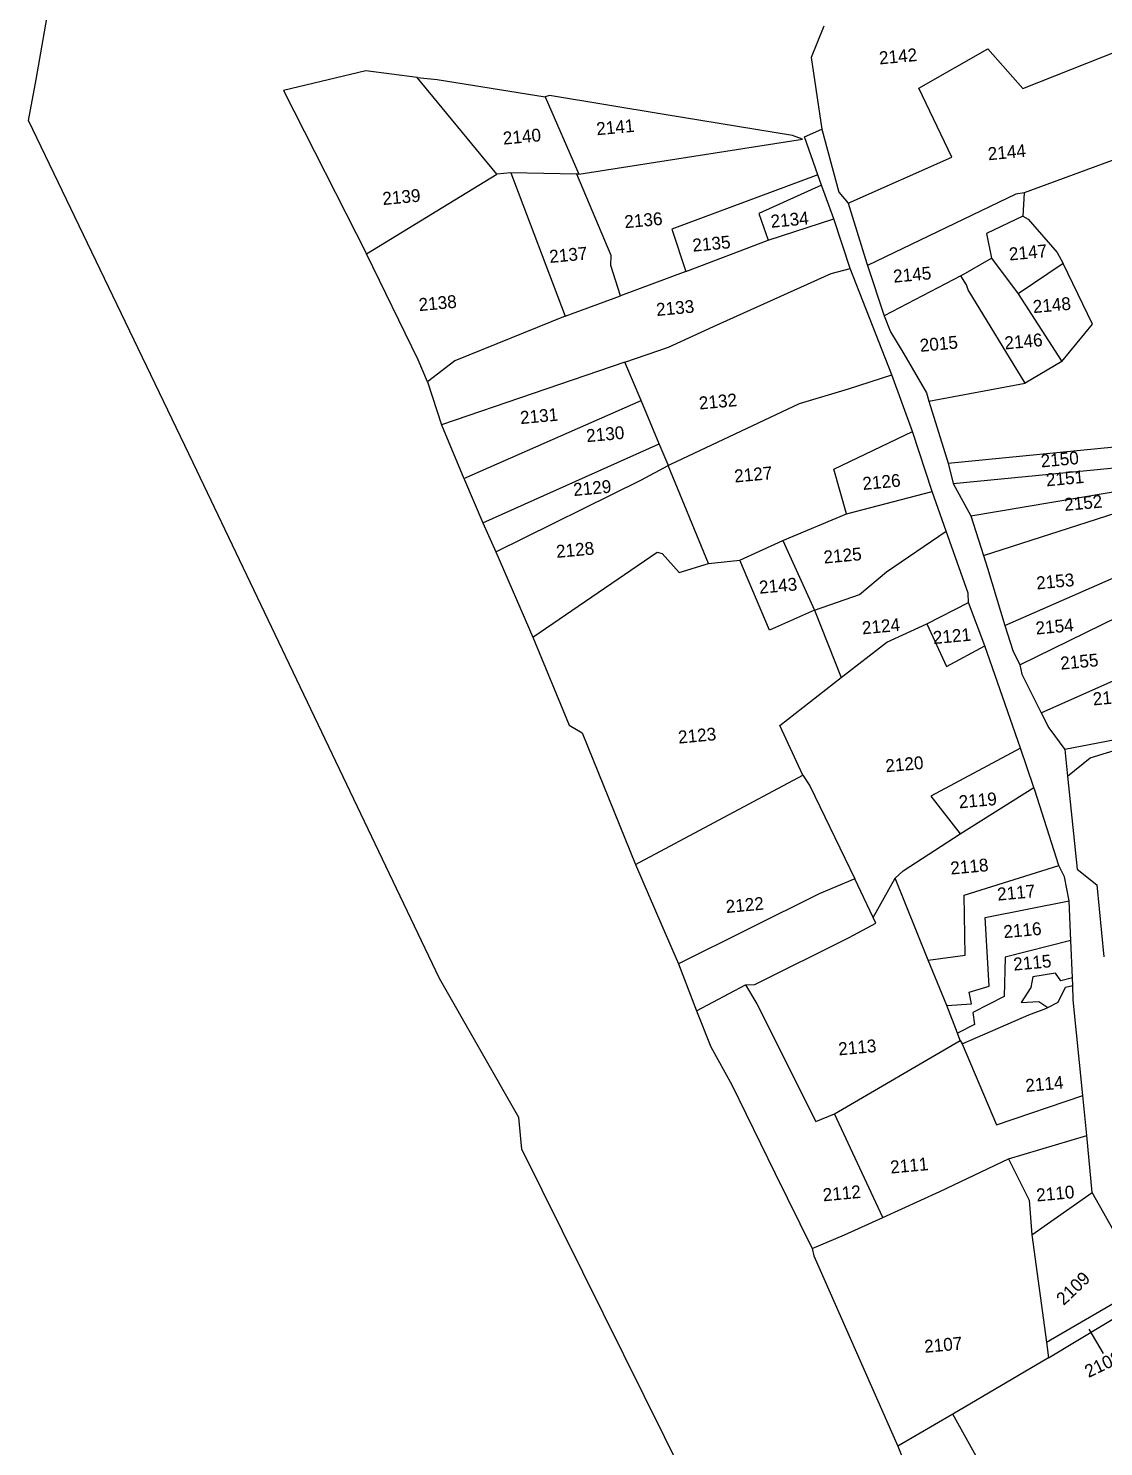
# Model space of a CAD drawing. Header units: metres. Extents: x 277585 to 230369286191, y 2057030 to 115415464409.
# Drawn here: x 277789 to 278403, y 2058325 to 2059135 of the extents above; entities that cross this region are included whole.
import ezdxf

# ---------------------------------------------------------------- set-up
doc = ezdxf.new("R2010")
doc.units = ezdxf.units.M
doc.header["$MEASUREMENT"] = 0
for name, color, linetype in [('POLY_PARCEL', 6, 'Continuous'), ('POLY_ROAD', 30, 'Continuous'), ('TEXT_PARCEL', 7, 'Continuous'), ('V_BOUND_LINE', 7, 'Continuous')]:
    doc.layers.add(name, color=color, linetype=linetype)
doc.styles.add('TEXT_MAP', font='', dxfattribs={"height": 1.8})
doc.styles.get('TEXT_MAP').set_extended_font_data('Kruti Dev 050')
doc.dimstyles.get("Standard").update_dxf_attribs({"dimtxt": 0.18, "dimasz": 0.18, "dimexe": 0.18, "dimexo": 0.0625, "dimgap": 0.09, "dimtad": 0, "dimtih": 1, "dimtoh": 1, "dimdec": 4, "dimzin": 0, "dimdsep": 46, "dimtxsty": 'Standard', "dimcen": 0.09, "dimadec": 0, "dimazin": 0, "dimtfac": 1, "dimtdec": 4, "dimtofl": 0, "dimtmove": 0, "dimatfit": 3, "dimfxl": 1, "dimtolj": 1, "dimtzin": 0, "dimarcsym": 0})

msp = doc.modelspace()

# ---------------------------------------------------------------- linework, layer by layer
at = {"layer": 'POLY_PARCEL'}
for p, q in [((278243.47, 2059136.21), (278236.3, 2059118.33)), ((278297.73, 2059100.8), (278337.08, 2059123.19)), ((278337.08, 2059123.19), (278357.06, 2059100.66)), ((278357.06, 2059100.66), (278420.99, 2059125.87)), ((277982.01, 2059110.57), (277935.08, 2059099.49)), ((278011.45, 2059106.92), (277982.01, 2059110.57)), ((278236.3, 2059118.33), (278242.32, 2059077.27)), ((278011.45, 2059106.92), (278022.75, 2059105.74)), ((278056.87, 2059051.72), (278011.45, 2059106.92)), ((278022.75, 2059105.74), (278084.42, 2059095.82)), ((277935.08, 2059099.49), (277982.47, 2059006.12)), ((278086.99, 2059096.63), (278084.42, 2059095.82)), ((278084.42, 2059095.82), (278103.57, 2059051.59)), ((278152.27, 2059085.77), (278086.99, 2059096.63)), ((278316.44, 2059061.41), (278297.73, 2059100.8)), ((278225.65, 2059073.75), (278152.27, 2059085.77)), ((278103.57, 2059051.59), (278231.27, 2059071.72)), ((278231.27, 2059071.72), (278225.65, 2059073.75)), ((278452.26, 2059075.74), (278357.78, 2059041.02)), ((278257.43, 2059035.14), (278316.44, 2059061.41)), ((277982.47, 2059006.12), (278056.87, 2059051.72)), ((278064.8, 2059052.45), (278056.87, 2059051.72)), ((278064.8, 2059052.45), (278095.76, 2058970.66)), ((278102.48, 2059051.62), (278064.8, 2059052.45)), ((278122.04, 2059005.3), (278102.48, 2059051.62)), ((278103.57, 2059051.59), (278102.48, 2059051.62)), ((278239.97, 2059051.28), (278156.77, 2059020.36)), ((278242.12, 2059045.35), (278206.46, 2059029.14)), ((278353.03, 2059040.29), (278268.3, 2058999.57)), ((278357.78, 2059041.02), (278353.03, 2059040.29)), ((278357.78, 2059041.02), (278357.05, 2059027.62)), ((278206.46, 2059029.14), (278211.71, 2059013.97)), ((278211.71, 2059013.97), (278249.1, 2059026.16)), ((278357.05, 2059027.62), (278336.4, 2059017.75)), ((278357.05, 2059027.62), (278360.04, 2059025.91)), ((278360.04, 2059025.91), (278376.56, 2059007.03)), ((278156.77, 2059020.36), (278164.77, 2058996.18)), ((278164.77, 2058996.18), (278211.71, 2059013.97)), ((278336.4, 2059017.75), (278339.15, 2059003.73)), ((278012.03, 2058945.8), (277982.47, 2059006.12)), ((278121.94, 2058999.54), (278122.04, 2059005.3)), ((278376.56, 2059007.03), (278380.01, 2059000.73)), ((278127.39, 2058982.15), (278121.94, 2058999.54)), ((278247.73, 2058994.89), (278258.53, 2058997.88)), ((278321.64, 2058993.59), (278339.15, 2059003.73)), ((278339.15, 2059003.73), (278354.39, 2058983.31)), ((278380.01, 2059000.73), (278354.39, 2058983.31)), ((278396.87, 2058965.99), (278380.01, 2059000.73)), ((278164.77, 2058996.18), (278127.39, 2058982.15)), ((278180.53, 2058964.67), (278247.73, 2058994.89)), ((278321.64, 2058993.59), (278277.89, 2058970.88)), ((278324.96, 2058988.51), (278321.64, 2058993.59)), ((278095.76, 2058970.66), (278127.39, 2058982.15)), ((278325.78, 2058985.75), (278324.96, 2058988.51)), ((278358.29, 2058932.33), (278325.78, 2058985.75)), ((278354.39, 2058983.31), (278379.26, 2058944.78)), ((278095.76, 2058970.66), (278032.87, 2058945.18)), ((278154.76, 2058953), (278180.53, 2058964.67)), ((278379.26, 2058944.78), (278396.87, 2058965.99)), ((278129.9, 2058944.47), (278154.76, 2058953)), ((278017.36, 2058933.19), (278012.03, 2058945.8)), ((278032.87, 2058945.18), (278017.36, 2058933.19)), ((278129.9, 2058944.47), (278025.19, 2058908.56)), ((278139.13, 2058922.47), (278129.9, 2058944.47)), ((278379.26, 2058944.78), (278358.29, 2058932.33)), ((278017.36, 2058933.19), (278025.19, 2058908.56)), ((278257.61, 2058929.21), (278282.22, 2058937.19)), ((278303.43, 2058922.18), (278358.29, 2058932.33)), ((278229.61, 2058920.85), (278257.61, 2058929.21)), ((278038, 2058878.01), (278139.13, 2058922.47)), ((278149.49, 2058897.8), (278139.13, 2058922.47)), ((278156.11, 2058886.2), (278229.61, 2058920.85)), ((278025.19, 2058908.56), (278038, 2058878.01)), ((278249.22, 2058883.36), (278294.04, 2058904.73)), ((278048.94, 2058852.61), (278149.49, 2058897.8)), ((278154.55, 2058885.74), (278149.49, 2058897.8)), ((278314.5, 2058886.8), (278429.04, 2058897.93)), ((278139.35, 2058877.29), (278154.68, 2058885.44)), ((278154.68, 2058885.44), (278154.55, 2058885.74)), ((278154.68, 2058885.44), (278156.11, 2058886.2)), ((278177.7, 2058829.41), (278154.68, 2058885.44)), ((278317.22, 2058875.22), (278431.32, 2058886.17)), ((278038, 2058878.01), (278038.34, 2058877.19)), ((278038.34, 2058877.19), (278048.94, 2058852.61)), ((278056.24, 2058836.03), (278139.35, 2058877.29)), ((278256.4, 2058857.82), (278249.22, 2058883.36)), ((278256.4, 2058857.82), (278305.21, 2058870.62)), ((278327.35, 2058856.59), (278433.57, 2058874.52)), ((278334.64, 2058834.1), (278435.14, 2058866.41)), ((278048.94, 2058852.61), (278056.24, 2058836.03)), ((278220.09, 2058842.62), (278256.4, 2058857.82)), ((278279.3, 2058824.67), (278313.27, 2058847.91)), ((278056.24, 2058836.03), (278077.38, 2058787.47)), ((278077.38, 2058787.47), (278148.32, 2058835.94)), ((278148.32, 2058835.94), (278151.26, 2058835.26)), ((278151.26, 2058835.26), (278160.91, 2058824.33)), ((278195.56, 2058831.38), (278220.09, 2058842.62)), ((278220.09, 2058842.62), (278238.14, 2058802.76)), ((278346.76, 2058794.08), (278441.13, 2058835.45)), ((278160.91, 2058824.33), (278177.7, 2058829.41)), ((278177.7, 2058829.41), (278195.56, 2058831.38)), ((278212.42, 2058791.33), (278195.56, 2058831.38)), ((278263.75, 2058811.84), (278279.3, 2058824.67)), ((278238.14, 2058802.76), (278263.75, 2058811.84)), ((278355.24, 2058771.7), (278445.77, 2058816.03)), ((278238.14, 2058802.76), (278212.42, 2058791.33)), ((278238.14, 2058802.76), (278253.44, 2058764.36)), ((278302.16, 2058795.01), (278325.95, 2058807.17)), ((278279.36, 2058784.51), (278302.16, 2058795.01)), ((278302.16, 2058795.01), (278313.47, 2058770.62)), ((278077.38, 2058787.47), (278098.19, 2058737.15)), ((278253.44, 2058764.36), (278279.36, 2058784.51)), ((278313.47, 2058770.62), (278335.44, 2058782.48)), ((278367.56, 2058744.16), (278456.15, 2058783.81)), ((278218.42, 2058736.98), (278253.44, 2058764.36)), ((278098.19, 2058737.15), (278105.62, 2058732.83)), ((278105.62, 2058732.83), (278136.06, 2058657.68)), ((278231.44, 2058708.73), (278218.42, 2058736.98)), ((278355.62, 2058723.98), (278304.62, 2058696.66)), ((278136.06, 2058657.68), (278231.44, 2058708.73)), ((278231.44, 2058708.73), (278235.42, 2058702.6)), ((278235.42, 2058702.6), (278261.14, 2058649.43)), ((278321.36, 2058675.13), (278363.36, 2058701.63)), ((278304.62, 2058696.66), (278321.36, 2058675.13)), ((278288.84, 2058654.02), (278321.36, 2058675.13)), ((278136.06, 2058657.68), (278151.1, 2058622.78)), ((278323.63, 2058640.09), (278377.51, 2058657.12)), ((278261.14, 2058649.43), (278240.84, 2058640.85)), ((278271.66, 2058627.35), (278261.14, 2058649.43)), ((278271.66, 2058627.35), (278284.2, 2058649.91)), ((278284.2, 2058649.91), (278288.84, 2058654.02)), ((278302.97, 2058603.02), (278284.2, 2058649.91)), ((278240.84, 2058640.85), (278160.51, 2058600.9)), ((278324.12, 2058605.99), (278323.63, 2058640.09)), ((278335.52, 2058627.47), (278383.39, 2058636.9)), ((278273.21, 2058624.12), (278271.66, 2058627.35)), ((278337.84, 2058588.19), (278335.52, 2058627.47)), ((278151.1, 2058622.78), (278160.51, 2058600.9)), ((278257.89, 2058615.99), (278273.21, 2058624.12)), ((278204.12, 2058589.23), (278257.89, 2058615.99)), ((278384.38, 2058614.3), (278347.01, 2058604.78)), ((278160.51, 2058600.9), (278170.71, 2058574.07)), ((278302.97, 2058603.02), (278324.12, 2058605.99)), ((278313.74, 2058577.25), (278302.97, 2058603.02)), ((278347.01, 2058604.78), (278346.42, 2058582.3)), ((278362.79, 2058593.53), (278361.69, 2058587.4)), ((278375.65, 2058595.73), (278362.79, 2058593.53)), ((278378.73, 2058591.33), (278375.65, 2058595.73)), ((278385.31, 2058592.93), (278378.73, 2058591.33)), ((278170.71, 2058574.07), (278198.78, 2058589.07)), ((278198.78, 2058589.07), (278204.12, 2058589.23)), ((278198.78, 2058589.07), (278205.16, 2058578.18)), ((278326.43, 2058584.79), (278337.84, 2058588.19)), ((278327.72, 2058578.21), (278326.43, 2058584.79)), ((278361.69, 2058587.4), (278356.12, 2058578.85)), ((278377.19, 2058579.14), (278381.43, 2058587.57)), ((278381.43, 2058587.57), (278385.5, 2058588.64)), ((278205.16, 2058578.18), (278238.87, 2058511.03)), ((278313.74, 2058577.25), (278327.72, 2058578.21)), ((278319.7, 2058561.44), (278313.74, 2058577.25)), ((278346.42, 2058582.3), (278328.51, 2058573.27)), ((278356.12, 2058578.85), (278366.11, 2058579.45)), ((278366.11, 2058579.45), (278371.37, 2058576.1)), ((278370.17, 2058575.47), (278371.37, 2058576.1)), ((278371.37, 2058576.1), (278377.19, 2058579.14)), ((278170.71, 2058574.07), (278178.93, 2058553.57)), ((278322.48, 2058555.3), (278360.45, 2058571.89)), ((278328.51, 2058573.27), (278329.49, 2058566.33)), ((278360.45, 2058571.89), (278370.17, 2058575.47)), ((278329.49, 2058566.33), (278319.7, 2058561.44)), ((278321.3, 2058557.2), (278319.7, 2058561.44)), ((278178.93, 2058553.57), (278190.99, 2058531.93)), ((278249.52, 2058515.37), (278321.3, 2058557.2)), ((278321.3, 2058557.2), (278322.48, 2058555.3)), ((278322.48, 2058555.3), (278341.94, 2058509.1)), ((278190.99, 2058531.93), (278215.43, 2058481.66)), ((278341.94, 2058509.1), (278391.25, 2058525.75)), ((278238.87, 2058511.03), (278249.52, 2058515.37)), ((278277.07, 2058456.28), (278249.52, 2058515.37)), ((278348.78, 2058489.66), (278393.5, 2058502.98)), ((278309.66, 2058470.95), (278348.78, 2058489.66)), ((278348.78, 2058489.66), (278360.69, 2058466)), ((278215.43, 2058481.66), (278236.87, 2058438.47)), ((278277.07, 2058456.28), (278309.66, 2058470.95)), ((278360.69, 2058466), (278362.18, 2058446.39)), ((278362.18, 2058446.39), (278396.52, 2058470.51)), ((278255.24, 2058446.21), (278277.07, 2058456.28)), ((278236.87, 2058438.47), (278255.24, 2058446.21)), ((278236.87, 2058438.47), (278237.73, 2058434.26)), ((278362.18, 2058446.39), (278370.53, 2058385.02)), ((278237.73, 2058434.26), (278285.7, 2058325.6)), ((278370.53, 2058385.02), (278426.37, 2058417.45)), ((278371.74, 2058376.13), (278430.02, 2058411.31)), ((278370.53, 2058385.02), (278371.74, 2058376.13)), ((278371.74, 2058376.13), (278317.14, 2058343.93)), ((278317.14, 2058343.93), (278285.7, 2058325.6)), ((278335.24, 2058311.48), (278317.14, 2058343.93)), ((278285.7, 2058325.6), (278300.05, 2058290.12))]:
    msp.add_line(p, q, dxfattribs=at)
at = {"layer": 'POLY_ROAD'}
for p, q in [((278232.35, 2059072.94), (278242.32, 2059077.27)), ((278239.97, 2059051.28), (278232.35, 2059072.94)), ((278242.32, 2059077.27), (278252.05, 2059041.43)), ((278242.12, 2059045.35), (278239.97, 2059051.28)), ((278249.1, 2059026.16), (278242.12, 2059045.35)), ((278252.05, 2059041.43), (278257.43, 2059035.14)), ((278257.43, 2059035.14), (278267.92, 2059000.72)), ((278258.53, 2058997.88), (278249.1, 2059026.16)), ((278282.22, 2058937.19), (278258.53, 2058997.88)), ((278267.92, 2059000.72), (278268.3, 2058999.57)), ((278268.3, 2058999.57), (278277.89, 2058970.88)), ((278277.89, 2058970.88), (278281.55, 2058961.64)), ((278281.55, 2058961.64), (278289.11, 2058949.16)), ((278289.11, 2058949.16), (278301.98, 2058926.79)), ((278294.04, 2058904.73), (278282.22, 2058937.19)), ((278301.98, 2058926.79), (278303.43, 2058922.18)), ((278303.43, 2058922.18), (278314.5, 2058886.8)), ((278305.21, 2058870.62), (278294.04, 2058904.73)), ((278314.5, 2058886.8), (278317.22, 2058875.22)), ((278313.27, 2058847.91), (278305.21, 2058870.62)), ((278317.22, 2058875.22), (278327.35, 2058856.59)), ((278327.35, 2058856.59), (278334.64, 2058834.1)), ((278325.8, 2058812.61), (278313.27, 2058847.91)), ((278334.64, 2058834.1), (278336.93, 2058826.72)), ((278336.93, 2058826.72), (278346.76, 2058794.08)), ((278325.95, 2058807.17), (278325.8, 2058812.61)), ((278335.44, 2058782.48), (278325.95, 2058807.17)), ((278346.76, 2058794.08), (278351.3, 2058779.72)), ((278355.62, 2058723.98), (278335.44, 2058782.48)), ((278351.3, 2058779.72), (278355.24, 2058771.7)), ((278355.24, 2058771.7), (278356.55, 2058766.23)), ((278356.55, 2058766.23), (278367.56, 2058744.16)), ((278367.56, 2058744.16), (278371.79, 2058735.69)), ((278371.79, 2058735.69), (278380.93, 2058723.36)), ((278418.61, 2058730.53), (278380.93, 2058723.36)), ((278395.49, 2058718.63), (278435.08, 2058730.72)), ((278363.36, 2058701.63), (278355.62, 2058723.98)), ((278380.93, 2058723.36), (278382.55, 2058707.99)), ((278382.55, 2058707.99), (278395.49, 2058718.63)), ((278382.55, 2058707.99), (278388.12, 2058655.08)), ((278363.91, 2058700.04), (278363.36, 2058701.63)), ((278377.51, 2058657.12), (278363.91, 2058700.04)), ((278380.91, 2058650.65), (278377.51, 2058657.12)), ((278383.39, 2058636.9), (278380.91, 2058650.65)), ((278388.12, 2058655.08), (278399.34, 2058646.14)), ((278399.34, 2058646.14), (278403.18, 2058604.95)), ((278384.38, 2058614.3), (278383.39, 2058636.9)), ((278385.31, 2058592.93), (278384.38, 2058614.3)), ((278385.5, 2058588.64), (278385.31, 2058592.93)), ((278385.86, 2058580.4), (278385.5, 2058588.64)), ((278391.25, 2058525.75), (278385.86, 2058580.4)), ((278393.5, 2058502.98), (278391.25, 2058525.75)), ((278396.52, 2058470.51), (278393.5, 2058502.98)), ((278425.75, 2058418.5), (278396.52, 2058470.51))]:
    msp.add_line(p, q, dxfattribs=at)
at = {"layer": 'V_BOUND_LINE'}
for p, q in [((277793.85, 2059105.67), (277819.37, 2059249.29)), ((277789.48, 2059082.4), (277793.85, 2059105.67)), ((277883.56, 2058886.99), (277789.48, 2059082.4)), ((278024.14, 2058592.67), (277883.56, 2058886.99)), ((278069.43, 2058513.31), (278024.14, 2058592.67)), ((278071.11, 2058495.19), (278069.43, 2058513.31)), ((278184.65, 2058266.33), (278071.11, 2058495.19))]:
    msp.add_line(p, q, dxfattribs=at)

# ---------------------------------------------------------------- texts
at = {"layer": 'TEXT_PARCEL', "style": 'TEXT_MAP'}
for s, rotation, p in [('2142', 5.32248, (278275.32, 2059114.29)), ('2141', 5.32248, (278113.96, 2059073.87)), ('2140', 5.32248, (278060.66, 2059068.51)), ('2144', 5.32248, (278337.38, 2059059.58)), ('2139', 5.32248, (277991.88, 2059034.03)), ('2136', 5.32248, (278129.98, 2059020.8)), ('2134', 5.32248, (278213.43, 2059021.06)), ('2135', 5.32248, (278168.81, 2059007.41)), ('2137', 5.32248, (278087.13, 2059000.99)), ('2147', 5.32248, (278349.47, 2059002.38)), ('2145', 5.32248, (278283.37, 2058989.71)), ('2138', 5.32248, (278012.55, 2058973.48)), ('2148', 5.32248, (278363.08, 2058972.34)), ('2133', 5.32248, (278148.1, 2058970.69)), ('2015', 5.32248, (278298.58, 2058950.23)), ('2146', 5.32248, (278346.9, 2058951.6)), ('2132', 5.32248, (278172.52, 2058917.32)), ('2131', 5.32248, (278070.44, 2058909)), ('2130', 5.32248, (278108.19, 2058898.67)), ('2150', 5.32248, (278367.6, 2058884.26)), ('2127', 5.32248, (278192.68, 2058875.65)), ('2129', 5.32248, (278100.77, 2058867.93)), ('2126', 5.32248, (278265.86, 2058871.4)), ('2151', 5.32248, (278370.58, 2058873.47)), ('2152', 5.32248, (278380.99, 2058859.42)), ('2128', 5.32248, (278091, 2058832.63)), ('2125', 5.32248, (278243.66, 2058829.4)), ('2143', 5.32248, (278206.84, 2058812.18)), ('2153', 5.32248, (278365.02, 2058814.62)), ('2124', 5.32248, (278265.58, 2058789)), ('2154', 5.32248, (278364.65, 2058788.88)), ('2121', 5.32248, (278306.07, 2058783.43)), ('2155', 5.32248, (278378.78, 2058768.85)), ('2156', 5.32248, (278397.3, 2058748.43)), ('2123', 5.32248, (278160.63, 2058726.64)), ('2120', 5.32248, (278278.94, 2058710.27)), ('2119', 5.32248, (278320.81, 2058689.66)), ('2118', 5.32248, (278316.02, 2058651.9)), ('2117', 5.32248, (278342.73, 2058637)), ('2122', 5.32248, (278187.83, 2058629.93)), ('2116', 5.32248, (278346.3, 2058615.58)), ('2115', 5.32248, (278351.94, 2058597.05)), ('2113', 5.32248, (278252.06, 2058548.68)), ('2114', 5.32248, (278358.83, 2058527.79)), ('2111', 5.32248, (278281.69, 2058481.24)), ('2112', 5.32248, (278243.21, 2058465.39)), ('2110', 5.32248, (278365.06, 2058465.28)), ('2109', 43.67563, (278380.34, 2058405.59)), ('2107', 5.32248, (278301.1, 2058378.9)), ('2108', 25.68931, (278394.55, 2058364.53))]:
    msp.add_text(s, height=7.323, rotation=rotation, dxfattribs=at).set_placement(p)

# ---------------------------------------------------------------- leaders
msp.add_leader([(278403.13, 2058378.51), (278394.98, 2058392.43)], dimstyle='Standard', override={"dimtxt": 2.5, "dimasz": 2.5, "dimexe": 1.25, "dimexo": 0.625, "dimgap": 0.625, "dimtad": 1, "dimtih": 0, "dimtoh": 0, "dimzin": 8, "dimcen": 2.5, "dimtofl": 1})

doc.saveas('drawing.dxf')
